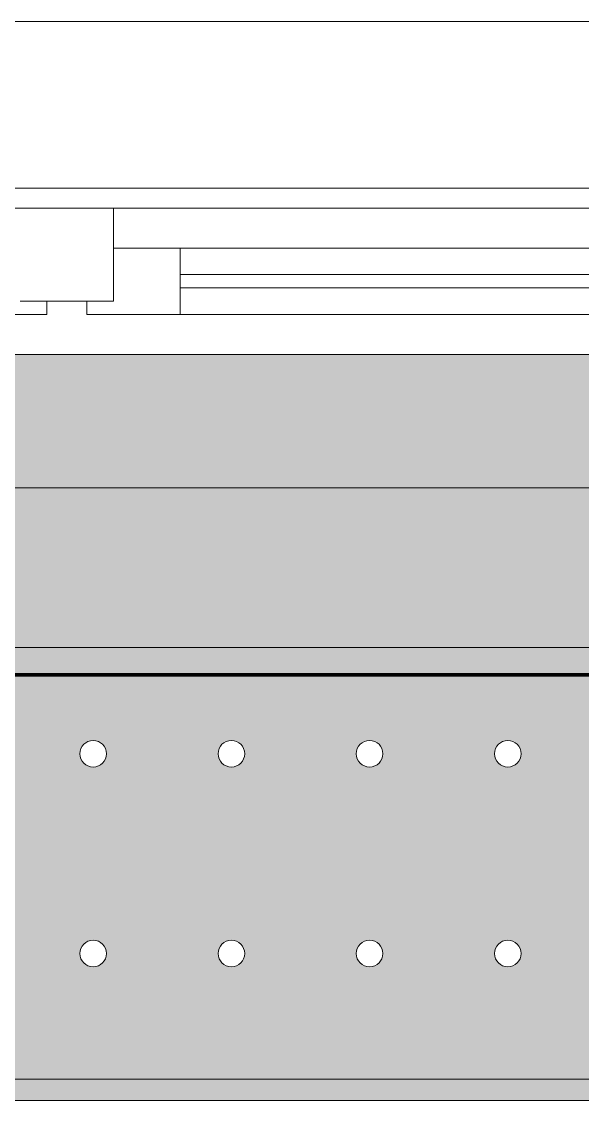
# Model space of a CAD drawing. Header units: millimetres. Extents: x 35144 to 233944, y -8553 to 29000.
# Drawn here: x 49961 to 50382, y 26540 to 27350 of the extents above; entities that cross this region are included whole.
import ezdxf

# ---------------------------------------------------------------- set-up
doc = ezdxf.new("R2010")
doc.units = ezdxf.units.MM
doc.linetypes.add('Осевая', pattern=[3175, 635, -476.25, 1587.5, -476.25])
for name, color, linetype, lineweight in [('A-GLAZ', 7, 'Continuous', 9), ('A-GLAZ-1', 7, 'Continuous', 13), ('Оси-2', 7, 'Осевая', 9)]:
    doc.layers.add(name, color=color, linetype=linetype, lineweight=lineweight)
for name, color, linetype, lineweight, true_color in [('A-WALL-1', 7, 'Continuous', 9, 0xc0c0c0), ('I-WALL-13', 7, 'Continuous', 53, 0xeaa7bf), ('I-WALL-7', 7, 'Continuous', 9, 0xcbc7bf), ('S-WALL-ANLY', 7, 'Continuous', 13, 0x008040), ('Знаки-1', 9, 'Continuous', 9, 0x808080), ('Знаки-2', 7, 'Continuous', 9, 0xc1bbaf), ('Знаки-4', 7, 'Continuous', 9, 0xaba79f), ('Знаки-5', 7, 'Continuous', 9, 0xd5cdbe), ('Знаки-6', 7, 'Continuous', 9, 0xd1cabb), ('Знаки-7', 7, 'Continuous', 9, 0xccc5b7), ('Знаки-8', 7, 'Continuous', 9, 0xd4ccbd)]:
    doc.layers.add(name, color=color, linetype=linetype, lineweight=lineweight, true_color=true_color)
doc.layers.add('Знаки-3', color=7, linetype='Continuous', lineweight=9, transparency=0.5)

# ---------------------------------------------------------------- blocks, each defined once
blk = doc.blocks.new('120_Окно_СКБ_2Ст - 120_Окно_СКБ_2Ст 2100х2400 _мал створка справа_-19092174-План отделки стен 1 этажа в осях 17-23')
at = {"layer": 'A-GLAZ'}
for p, q in [((1050, -5), (-1050, -5)), ((270, -55), (930, -55)), ((930, -65), (270, -65)), ((170, -75), (200, -75))]:
    blk.add_line(p, q, dxfattribs=at)
at = {"layer": 'A-GLAZ-1'}
for p, q in [((150, -5), (220, -5)), ((220, -5), (220, -75)), ((980, -35), (220, -35)), ((220, -35), (220, -75)), ((270, -85), (270, -35)), ((220, -75), (150, -75)), ((170, -75), (150, -75)), ((170, -85), (170, -75)), ((220, -75), (200, -75)), ((200, -75), (200, -85)), ((-1000, -85), (170, -85)), ((170, -85), (-1000, -85)), ((200, -85), (1000, -85)), ((1000, -85), (200, -85))]:
    blk.add_line(p, q, dxfattribs=at)
blk = doc.blocks.new('Зашивка радиатора_ с перфорацией М5 - Зашивка радиатора_ с перфорацией М14 _пищеблок_-32704472-План отделки стен 1 этажа в осях 17-23')
at = {"layer": 'Знаки-3'}
h = blk.add_hatch(color=256, dxfattribs=at)
h.paths.add_polyline_path([(966.91, -179.94), (1749, -178.78), (1749, 380), (-310, 380), (-310, -179.94), (874.14, -179.94)])
h.paths.add_polyline_path([(1546.25, -79.65), (1541.25, -78.31), (1537.59, -74.65), (1536.25, -69.65), (1537.59, -64.65), (1541.25, -60.98), (1546.25, -59.65), (1551.25, -60.98), (1554.91, -64.65), (1556.25, -69.65), (1554.91, -74.65), (1551.25, -78.31), (1548.84, -79.3)])
h.paths.add_polyline_path([(1442.5, -79.65), (1437.5, -78.31), (1433.84, -74.65), (1432.5, -69.65), (1433.84, -64.65), (1437.5, -60.98), (1442.5, -59.65), (1447.5, -60.98), (1451.16, -64.65), (1452.5, -69.65), (1451.16, -74.65), (1447.5, -78.31), (1445.09, -79.3)])
h.paths.add_polyline_path([(1650, -79.65), (1645, -78.31), (1641.34, -74.65), (1640, -69.65), (1641.34, -64.65), (1645, -60.98), (1650, -59.65), (1655, -60.98), (1658.66, -64.65), (1660, -69.65), (1658.66, -74.65), (1655, -78.31), (1652.59, -79.3)])
h.paths.add_polyline_path([(1131.25, -79.65), (1126.25, -78.31), (1122.59, -74.65), (1121.25, -69.65), (1122.59, -64.65), (1126.25, -60.98), (1131.25, -59.65), (1136.25, -60.98), (1139.91, -64.65), (1141.25, -69.65), (1139.91, -74.65), (1136.25, -78.31), (1133.84, -79.3)])
h.paths.add_polyline_path([(1027.5, -79.65), (1022.5, -78.31), (1018.84, -74.65), (1017.5, -69.65), (1018.84, -64.65), (1022.5, -60.98), (1027.5, -59.65), (1032.5, -60.98), (1036.16, -64.65), (1037.5, -69.65), (1036.16, -74.65), (1032.5, -78.31), (1030.09, -79.3)])
h.paths.add_polyline_path([(923.75, -79.65), (918.75, -78.31), (915.09, -74.65), (913.75, -69.65), (915.09, -64.65), (918.75, -60.98), (923.75, -59.65), (928.75, -60.98), (932.41, -64.65), (933.75, -69.65), (932.41, -74.65), (928.75, -78.31), (926.34, -79.3)])
h.paths.add_polyline_path([(820, -79.65), (815, -78.31), (811.34, -74.65), (810, -69.65), (811.34, -64.65), (815, -60.98), (820, -59.65), (825, -60.98), (828.66, -64.65), (830, -69.65), (828.66, -74.65), (825, -78.31), (822.59, -79.3)])
h.paths.add_polyline_path([(1338.75, -79.65), (1333.75, -78.31), (1330.09, -74.65), (1328.75, -69.65), (1330.09, -64.65), (1333.75, -60.98), (1338.75, -59.65), (1343.75, -60.98), (1347.41, -64.65), (1348.75, -69.65), (1347.41, -74.65), (1343.75, -78.31), (1341.34, -79.3)])
h.paths.add_polyline_path([(1235, -79.65), (1230, -78.31), (1226.34, -74.65), (1225, -69.65), (1226.34, -64.65), (1230, -60.98), (1235, -59.65), (1240, -60.98), (1243.66, -64.65), (1245, -69.65), (1243.66, -74.65), (1240, -78.31), (1237.59, -79.3)])
h.paths.add_polyline_path([(716.25, -79.65), (711.25, -78.31), (707.59, -74.65), (706.25, -69.65), (707.59, -64.65), (711.25, -60.98), (716.25, -59.65), (721.25, -60.98), (724.91, -64.65), (726.25, -69.65), (724.91, -74.65), (721.25, -78.31), (718.84, -79.3)])
h.paths.add_polyline_path([(93.75, -79.65), (88.75, -78.31), (85.09, -74.65), (83.75, -69.65), (85.09, -64.65), (88.75, -60.98), (93.75, -59.65), (98.75, -60.98), (102.41, -64.65), (103.75, -69.65), (102.41, -74.65), (98.75, -78.31), (96.34, -79.3)])
h.paths.add_polyline_path([(301.25, -79.65), (296.25, -78.31), (292.59, -74.65), (291.25, -69.65), (292.59, -64.65), (296.25, -60.98), (301.25, -59.65), (306.25, -60.98), (309.91, -64.65), (311.25, -69.65), (309.91, -74.65), (306.25, -78.31), (303.84, -79.3)])
h.paths.add_polyline_path([(405, -79.65), (400, -78.31), (396.34, -74.65), (395, -69.65), (396.34, -64.65), (400, -60.98), (405, -59.65), (410, -60.98), (413.66, -64.65), (415, -69.65), (413.66, -74.65), (410, -78.31), (407.59, -79.3)])
h.paths.add_polyline_path([(612.5, -79.65), (607.5, -78.31), (603.84, -74.65), (602.5, -69.65), (603.84, -64.65), (607.5, -60.98), (612.5, -59.65), (617.5, -60.98), (621.16, -64.65), (622.5, -69.65), (621.16, -74.65), (617.5, -78.31), (615.09, -79.3)])
h.paths.add_polyline_path([(508.75, -79.65), (503.06, -77.78), (500.09, -74.65), (498.75, -69.65), (500.09, -64.65), (503.75, -60.98), (508.75, -59.65), (513.75, -60.98), (517.41, -64.65), (518.75, -69.65), (517.41, -74.65), (513.75, -78.31), (511.34, -79.3)])
h.paths.add_polyline_path([(197.5, -79.65), (192.5, -78.31), (188.84, -74.65), (187.5, -69.65), (188.84, -64.65), (192.5, -60.98), (197.5, -59.65), (202.5, -60.98), (206.16, -64.65), (207.5, -69.65), (206.16, -74.65), (202.5, -78.31), (200.09, -79.3)])
h.paths.add_polyline_path([(-113.75, -79.65), (-118.75, -78.31), (-122.41, -74.65), (-123.75, -69.65), (-122.41, -64.65), (-118.75, -60.98), (-113.75, -59.65), (-108.75, -60.98), (-105.09, -64.65), (-103.75, -69.65), (-105.09, -74.65), (-108.75, -78.31), (-111.16, -79.3)])
h.paths.add_polyline_path([(-10, -79.65), (-15, -78.31), (-18.66, -74.65), (-20, -69.65), (-18.66, -64.65), (-15, -60.98), (-10, -59.65), (-5, -60.98), (-1.34, -64.65), (0, -69.65), (-1.34, -74.65), (-5, -78.31), (-7.41, -79.3)])
h.paths.add_polyline_path([(-217.5, -79.65), (-222.5, -78.31), (-226.16, -74.65), (-227.5, -69.65), (-226.16, -64.65), (-222.5, -60.98), (-217.5, -59.65), (-212.5, -60.98), (-208.84, -64.65), (-207.5, -69.65), (-208.84, -74.65), (-212.5, -78.31), (-214.91, -79.3)])
h.paths.add_polyline_path([(1442.5, 70.35), (1437.5, 71.69), (1433.84, 75.35), (1432.5, 80.35), (1433.84, 85.35), (1437.5, 89.02), (1442.5, 90.35), (1447.5, 89.02), (1451.16, 85.35), (1452.5, 80.35), (1451.16, 75.35), (1447.5, 71.69), (1445.09, 70.7)])
h.paths.add_polyline_path([(1338.75, 70.35), (1333.75, 71.69), (1330.09, 75.35), (1328.75, 80.35), (1330.09, 85.35), (1333.75, 89.02), (1338.75, 90.35), (1343.75, 89.02), (1347.41, 85.35), (1348.75, 80.35), (1347.41, 75.35), (1343.75, 71.69), (1341.34, 70.7)])
h.paths.add_polyline_path([(1235, 70.35), (1230, 71.69), (1226.34, 75.35), (1225, 80.35), (1226.34, 85.35), (1230, 89.02), (1235, 90.35), (1240, 89.02), (1243.66, 85.35), (1245, 80.35), (1243.66, 75.35), (1240, 71.69), (1237.59, 70.7)])
h.paths.add_polyline_path([(1650, 70.35), (1645, 71.69), (1641.34, 75.35), (1640, 80.35), (1641.34, 85.35), (1645, 89.02), (1650, 90.35), (1655, 89.02), (1658.66, 85.35), (1660, 80.35), (1658.66, 75.35), (1655, 71.69), (1652.59, 70.7)])
h.paths.add_polyline_path([(1546.25, 70.35), (1541.25, 71.69), (1537.59, 75.35), (1536.25, 80.35), (1537.59, 85.35), (1541.25, 89.02), (1546.25, 90.35), (1551.25, 89.02), (1554.91, 85.35), (1556.25, 80.35), (1554.91, 75.35), (1551.25, 71.69), (1548.84, 70.7)])
h.paths.add_polyline_path([(820, 70.35), (815, 71.69), (811.34, 75.35), (810, 80.35), (811.34, 85.35), (815, 89.02), (820, 90.35), (825, 89.02), (828.66, 85.35), (830, 80.35), (828.66, 75.35), (825, 71.69), (822.59, 70.7)])
h.paths.add_polyline_path([(1027.5, 70.35), (1022.5, 71.69), (1018.84, 75.35), (1017.5, 80.35), (1018.84, 85.35), (1022.5, 89.02), (1027.5, 90.35), (1032.5, 89.02), (1036.16, 85.35), (1037.5, 80.35), (1036.16, 75.35), (1032.5, 71.69), (1030.09, 70.7)])
h.paths.add_polyline_path([(923.75, 70.35), (918.75, 71.69), (915.09, 75.35), (913.75, 80.35), (915.09, 85.35), (918.75, 89.02), (923.75, 90.35), (928.75, 89.02), (932.41, 85.35), (933.75, 80.35), (932.41, 75.35), (928.75, 71.69), (926.34, 70.7)])
h.paths.add_polyline_path([(1131.25, 70.35), (1126.25, 71.69), (1122.59, 75.35), (1121.25, 80.35), (1122.59, 85.35), (1126.25, 89.02), (1131.25, 90.35), (1136.25, 89.02), (1139.91, 85.35), (1141.25, 80.35), (1139.91, 75.35), (1136.25, 71.69), (1133.84, 70.7)])
h.paths.add_polyline_path([(612.5, 70.35), (607.5, 71.69), (603.84, 75.35), (602.5, 80.35), (603.84, 85.35), (607.5, 89.02), (612.5, 90.35), (617.5, 89.02), (621.16, 85.35), (622.5, 80.35), (621.16, 75.35), (617.5, 71.69), (615.09, 70.7)])
h.paths.add_polyline_path([(716.25, 70.35), (711.25, 71.69), (707.59, 75.35), (706.25, 80.35), (707.59, 85.35), (711.25, 89.02), (716.25, 90.35), (721.25, 89.02), (724.91, 85.35), (726.25, 80.35), (724.91, 75.35), (721.25, 71.69), (718.84, 70.7)])
h.paths.add_polyline_path([(197.5, 70.35), (192.5, 71.69), (188.84, 75.35), (187.5, 80.35), (188.84, 85.35), (192.5, 89.02), (197.5, 90.35), (202.5, 89.02), (206.16, 85.35), (207.5, 80.35), (206.16, 75.35), (202.5, 71.69), (200.09, 70.7)])
h.paths.add_polyline_path([(508.75, 70.35), (503.06, 72.22), (500.09, 75.35), (498.75, 80.35), (500.09, 85.35), (503.75, 89.02), (508.75, 90.35), (513.75, 89.02), (517.41, 85.35), (518.75, 80.35), (517.41, 75.35), (513.75, 71.69), (511.34, 70.7)])
h.paths.add_polyline_path([(405, 70.35), (400, 71.69), (396.34, 75.35), (395, 80.35), (396.34, 85.35), (400, 89.02), (405, 90.35), (410, 89.02), (413.66, 85.35), (415, 80.35), (413.66, 75.35), (410, 71.69), (407.59, 70.7)])
h.paths.add_polyline_path([(301.25, 70.35), (296.25, 71.69), (292.59, 75.35), (291.25, 80.35), (292.59, 85.35), (296.25, 89.02), (301.25, 90.35), (306.25, 89.02), (309.91, 85.35), (311.25, 80.35), (309.91, 75.35), (306.25, 71.69), (303.84, 70.7)])
h.paths.add_polyline_path([(93.75, 70.35), (88.75, 71.69), (85.09, 75.35), (83.75, 80.35), (85.09, 85.35), (88.75, 89.02), (93.75, 90.35), (98.75, 89.02), (102.41, 85.35), (103.75, 80.35), (102.41, 75.35), (98.75, 71.69), (96.34, 70.7)])
h.paths.add_polyline_path([(-10, 70.35), (-15, 71.69), (-18.66, 75.35), (-20, 80.35), (-18.66, 85.35), (-15, 89.02), (-10, 90.35), (-5, 89.02), (-1.34, 85.35), (0, 80.35), (-1.34, 75.35), (-5, 71.69), (-7.41, 70.7)])
h.paths.add_polyline_path([(-217.5, 70.35), (-222.5, 71.69), (-226.16, 75.35), (-227.5, 80.35), (-226.16, 85.35), (-222.5, 89.02), (-217.5, 90.35), (-212.5, 89.02), (-208.84, 85.35), (-207.5, 80.35), (-208.84, 75.35), (-212.5, 71.69), (-214.91, 70.7)])
h.paths.add_polyline_path([(-113.75, 70.35), (-118.75, 71.69), (-122.41, 75.35), (-123.75, 80.35), (-122.41, 85.35), (-118.75, 89.02), (-113.75, 90.35), (-108.75, 89.02), (-105.09, 85.35), (-103.75, 80.35), (-105.09, 75.35), (-108.75, 71.69), (-111.16, 70.7)])
for points in [[(1748, -179.94), (1749, -178.78), (1748, -163.94), (-310, -163.94), (-310, -179.94), (1724, -179.94)], [(923.75, -179.94), (940, -179.94), (939.32, -163.94), (900, -163.94), (900.68, -179.94), (920, -179.94)], [(922.59, -179.94), (940, -179.94), (939.32, -163.94), (900, -163.94), (900.68, -179.94), (920, -179.94)], [(920, -179.94), (930, -179.94), (929.66, -163.94), (910, -163.94), (910.34, -179.94), (917.41, -179.94)], [(910, -179.94), (930, -179.94), (929.66, -163.94), (910, -163.94)], [(1012.93, -179.94), (1040, -179.94), (1039.32, -163.94), (1000, -163.94), (1000.68, -179.94), (1011.34, -179.94)], [(1000, -179.94), (1040, -179.94), (1039.32, -163.94), (1000, -163.94)], [(1020, -179.94), (1030, -179.94), (1029.66, -163.94), (1010, -163.94), (1010.34, -179.94), (1017.41, -179.94)], [(1012.93, -179.94), (1030, -179.94), (1029.66, -163.94), (1010, -163.94), (1010.34, -179.94), (1011.34, -179.94)], [(1120, -179.94), (1140, -179.94), (1139.32, -163.94), (1100, -163.94), (1100.68, -179.94), (1114.82, -179.94)], [(1125, -179.94), (1140, -179.94), (1139.32, -163.94), (1100, -163.94), (1100.68, -179.94), (1122.59, -179.94)], [(1129.66, -179.94), (1130, -179.94), (1129.66, -163.94), (1110, -163.94), (1110.34, -179.94), (1128.66, -179.94)], [(1129.66, -179.94), (1130, -179.94), (1129.66, -163.94), (1110, -163.94), (1110.34, -179.94), (1128.66, -179.94)], [(1200, -179.94), (1240, -179.94), (1239.32, -163.94), (1200, -163.94)], [(1225, -179.94), (1240, -179.94), (1239.32, -163.94), (1200, -163.94), (1200.68, -179.94), (1222.59, -179.94)], [(1210, -179.94), (1230, -179.94), (1229.66, -163.94), (1210, -163.94)], [(1210, -179.94), (1230, -179.94), (1229.66, -163.94), (1210, -163.94)]]:
    blk.add_hatch(color=256, dxfattribs=at).paths.add_polyline_path(points)
at = {"layer": 'Знаки-1'}
for p, q in [((1749, 380), (-310, 380)), ((-310, -179.94), (1749, -179.94))]:
    blk.add_line(p, q, dxfattribs=at)
for centre, start, end in [((923.75, 80.35), 0, 180), ((1027.5, 80.35), 0, 180), ((1131.25, 80.35), 0, 180), ((1235, 80.35), 0, 180), ((923.75, 80.35), 180, 360), ((1027.5, 80.35), 180, 0), ((1131.25, 80.35), 180, 360), ((1235, 80.35), 180, 0), ((923.75, -69.65), 0, 180), ((1027.5, -69.65), 0, 180), ((1131.25, -69.65), 0, 180), ((1235, -69.65), 0, 180), ((923.75, -69.65), 180, 0), ((1027.5, -69.65), 180, 0), ((1131.25, -69.65), 180, 0), ((1235, -69.65), 180, 0)]:
    blk.add_arc(centre, 10, start, end, dxfattribs=at)
at = {"layer": 'Знаки-2'}
for p, q in [((900, -163.94), (840, -163.94)), ((900, -163.94), (940, -163.94)), ((940, -163.94), (900, -163.94)), ((1000, -163.94), (940, -163.94)), ((1000, -163.94), (1010, -163.94)), ((1010, -163.94), (1000, -163.94)), ((1010, -163.94), (1012.93, -163.94)), ((1030, -163.94), (1010, -163.94)), ((1012.93, -163.94), (1022.59, -163.94)), ((1022.59, -163.94), (1029.66, -163.94)), ((1029.66, -163.94), (1030, -163.94)), ((1030, -163.94), (1040, -163.94)), ((1040, -163.94), (1030, -163.94)), ((1100, -163.94), (1040, -163.94)), ((1100, -163.94), (1140, -163.94)), ((1140, -163.94), (1100, -163.94)), ((1200, -163.94), (1140, -163.94)), ((1200, -163.94), (1240, -163.94)), ((1240, -163.94), (1200, -163.94)), ((1300, -163.94), (1240, -163.94)), ((840, -179.94), (900, -179.94)), ((900, -179.94), (940, -179.94)), ((940, -179.94), (900, -179.94)), ((940, -179.94), (1000, -179.94)), ((1000, -179.94), (1010, -179.94)), ((1010, -179.94), (1000, -179.94)), ((1010, -179.94), (1030, -179.94)), ((1030, -179.94), (1010, -179.94)), ((1030, -179.94), (1040, -179.94)), ((1040, -179.94), (1030, -179.94)), ((1040, -179.94), (1100, -179.94)), ((1100, -179.94), (1140, -179.94)), ((1140, -179.94), (1100, -179.94)), ((1140, -179.94), (1200, -179.94)), ((1200, -179.94), (1240, -179.94)), ((1240, -179.94), (1200, -179.94)), ((1240, -179.94), (1300, -179.94))]:
    blk.add_line(p, q, dxfattribs=at)
at = {"layer": 'Знаки-4'}
for p, q in [((-310, 380), (1749, 380)), ((-146.28, -163.94), (1700.94, -163.94)), ((1749, -179.94), (-310, -179.94)), ((1724, -179.94), (-286, -179.94))]:
    blk.add_line(p, q, dxfattribs=at)
for centre, start, end in [((923.75, 80.35), 0, 180), ((1027.5, 80.35), 0, 180), ((1131.25, 80.35), 0, 180), ((1235, 80.35), 0, 180), ((923.75, 80.35), 180, 360), ((1027.5, 80.35), 180, 360), ((1131.25, 80.35), 180, 360), ((1235, 80.35), 180, 0), ((923.75, -69.65), 0, 180), ((1027.5, -69.65), 0, 180), ((1131.25, -69.65), 0, 180), ((1235, -69.65), 0, 180), ((923.75, -69.65), 180, 360), ((1027.5, -69.65), 180, 360), ((1131.25, -69.65), 180, 360), ((1235, -69.65), 180, 360)]:
    blk.add_arc(centre, 10, start, end, dxfattribs=at)
at = {"layer": 'Знаки-5'}
for p, q in [((914.82, -163.94), (911.34, -163.94)), ((925, -163.94), (915, -163.94)), ((928.66, -163.94), (925.18, -163.94)), ((1014.82, -163.94), (1011.34, -163.94)), ((1025, -163.94), (1015, -163.94)), ((1028.66, -163.94), (1025.18, -163.94)), ((1114.82, -163.94), (1111.34, -163.94)), ((1125, -163.94), (1115, -163.94)), ((1128.66, -163.94), (1125.18, -163.94)), ((1214.82, -163.94), (1211.34, -163.94)), ((1225, -163.94), (1215, -163.94)), ((1228.66, -163.94), (1225.18, -163.94)), ((911.34, -179.94), (914.82, -179.94)), ((915, -179.94), (925, -179.94)), ((925.18, -179.94), (928.66, -179.94)), ((1011.34, -179.94), (1014.82, -179.94)), ((1015, -179.94), (1025, -179.94)), ((1025.18, -179.94), (1028.66, -179.94)), ((1111.34, -179.94), (1114.82, -179.94)), ((1115, -179.94), (1125, -179.94)), ((1125.18, -179.94), (1128.66, -179.94)), ((1211.34, -179.94), (1214.82, -179.94)), ((1215, -179.94), (1225, -179.94)), ((1225.18, -179.94), (1228.66, -179.94))]:
    blk.add_line(p, q, dxfattribs=at)
at = {"layer": 'Знаки-6'}
for p, q in [((910, -163.94), (900.68, -163.94)), ((911.28, -163.94), (914.82, -163.94)), ((914.82, -163.94), (911.28, -163.94)), ((915, -163.94), (920, -163.94)), ((925, -163.94), (915, -163.94)), ((920, -163.94), (925, -163.94)), ((925.18, -163.94), (928.72, -163.94)), ((928.72, -163.94), (925.18, -163.94)), ((939.32, -163.94), (930, -163.94)), ((1010, -163.94), (1000.68, -163.94)), ((1010, -163.94), (1012.93, -163.94)), ((1014.81, -163.94), (1010, -163.94)), ((1012.93, -163.94), (1014.81, -163.94)), ((1015, -163.94), (1025, -163.94)), ((1025, -163.94), (1015, -163.94)), ((1025.19, -163.94), (1030, -163.94)), ((1030, -163.94), (1025.19, -163.94)), ((1039.32, -163.94), (1030, -163.94)), ((1110, -163.94), (1100.68, -163.94)), ((1110, -163.94), (1110.34, -163.94)), ((1110.34, -163.94), (1110, -163.94)), ((1110.34, -163.94), (1111.34, -163.94)), ((1114.81, -163.94), (1110.34, -163.94)), ((1111.34, -163.94), (1112.93, -163.94)), ((1112.93, -163.94), (1114.81, -163.94)), ((1115, -163.94), (1120, -163.94)), ((1125, -163.94), (1115, -163.94)), ((1120, -163.94), (1125, -163.94)), ((1125.19, -163.94), (1130, -163.94)), ((1130, -163.94), (1125.19, -163.94)), ((1139.32, -163.94), (1130, -163.94)), ((1210, -163.94), (1200.68, -163.94)), ((1211.28, -163.94), (1214.82, -163.94)), ((1214.82, -163.94), (1211.28, -163.94)), ((1215, -163.94), (1225, -163.94)), ((1225, -163.94), (1215, -163.94)), ((1225.18, -163.94), (1228.72, -163.94)), ((1228.72, -163.94), (1225.18, -163.94)), ((1239.32, -163.94), (1230, -163.94)), ((900.68, -179.94), (910, -179.94)), ((911.28, -179.94), (914.82, -179.94)), ((914.82, -179.94), (911.28, -179.94)), ((915, -179.94), (925, -179.94)), ((925, -179.94), (915, -179.94)), ((925.18, -179.94), (928.72, -179.94)), ((928.72, -179.94), (925.18, -179.94)), ((930, -179.94), (939.32, -179.94)), ((1000.68, -179.94), (1010, -179.94)), ((1010, -179.94), (1011.34, -179.94)), ((1010.34, -179.94), (1010, -179.94)), ((1014.81, -179.94), (1010.34, -179.94)), ((1011.34, -179.94), (1014.81, -179.94)), ((1015, -179.94), (1025, -179.94)), ((1025, -179.94), (1015, -179.94)), ((1025.19, -179.94), (1030, -179.94)), ((1027.07, -179.94), (1025.19, -179.94)), ((1030, -179.94), (1027.07, -179.94)), ((1030, -179.94), (1039.32, -179.94)), ((1100.68, -179.94), (1110, -179.94)), ((1110, -179.94), (1114.81, -179.94)), ((1114.81, -179.94), (1110, -179.94)), ((1115, -179.94), (1120, -179.94)), ((1125, -179.94), (1115, -179.94)), ((1120, -179.94), (1125, -179.94)), ((1125.19, -179.94), (1127.07, -179.94)), ((1128.66, -179.94), (1125.19, -179.94)), ((1127.07, -179.94), (1130, -179.94)), ((1130, -179.94), (1128.66, -179.94)), ((1130, -179.94), (1139.32, -179.94)), ((1200.68, -179.94), (1210, -179.94)), ((1211.28, -179.94), (1214.82, -179.94)), ((1214.82, -179.94), (1211.28, -179.94)), ((1215, -179.94), (1225, -179.94)), ((1225, -179.94), (1215, -179.94)), ((1225.18, -179.94), (1228.72, -179.94)), ((1228.72, -179.94), (1225.18, -179.94)), ((1230, -179.94), (1239.32, -179.94))]:
    blk.add_line(p, q, dxfattribs=at)
at = {"layer": 'Знаки-7'}
for p, q in [((900, -163.94), (910, -163.94)), ((905.86, -163.94), (900, -163.94)), ((910, -163.94), (905.86, -163.94)), ((910, -163.94), (914.81, -163.94)), ((914.81, -163.94), (910, -163.94)), ((915, -163.94), (922.59, -163.94)), ((922.59, -163.94), (915, -163.94)), ((922.59, -163.94), (925, -163.94)), ((925, -163.94), (922.59, -163.94)), ((925.19, -163.94), (930, -163.94)), ((930, -163.94), (925.19, -163.94)), ((930, -163.94), (940, -163.94)), ((940, -163.94), (930, -163.94)), ((1000, -163.94), (1000.68, -163.94)), ((1000.68, -163.94), (1000, -163.94)), ((1000.68, -163.94), (1010, -163.94)), ((1010, -163.94), (1000.68, -163.94)), ((1011.28, -163.94), (1014.82, -163.94)), ((1014.82, -163.94), (1011.28, -163.94)), ((1015, -163.94), (1025, -163.94)), ((1025, -163.94), (1015, -163.94)), ((1025.18, -163.94), (1028.72, -163.94)), ((1028.72, -163.94), (1025.18, -163.94)), ((1030, -163.94), (1037.32, -163.94)), ((1034.14, -163.94), (1030, -163.94)), ((1040, -163.94), (1034.14, -163.94)), ((1037.32, -163.94), (1040, -163.94)), ((1100, -163.94), (1110, -163.94)), ((1110, -163.94), (1100, -163.94)), ((1110, -163.94), (1114.81, -163.94)), ((1114.81, -163.94), (1110, -163.94)), ((1115, -163.94), (1117.41, -163.94)), ((1117.41, -163.94), (1115, -163.94)), ((1117.41, -163.94), (1120, -163.94)), ((1125, -163.94), (1117.41, -163.94)), ((1120, -163.94), (1125, -163.94)), ((1125.19, -163.94), (1127.07, -163.94)), ((1128.66, -163.94), (1125.19, -163.94)), ((1127.07, -163.94), (1130, -163.94)), ((1130, -163.94), (1128.66, -163.94)), ((1130, -163.94), (1134.14, -163.94)), ((1140, -163.94), (1130, -163.94)), ((1134.14, -163.94), (1137.32, -163.94)), ((1137.32, -163.94), (1140, -163.94)), ((1200, -163.94), (1205.86, -163.94)), ((1210, -163.94), (1200, -163.94)), ((1205.86, -163.94), (1210, -163.94)), ((1210, -163.94), (1214.81, -163.94)), ((1210.34, -163.94), (1210, -163.94)), ((1211.34, -163.94), (1210.34, -163.94)), ((1214.81, -163.94), (1211.34, -163.94)), ((1215, -163.94), (1225, -163.94)), ((1220, -163.94), (1215, -163.94)), ((1225, -163.94), (1220, -163.94)), ((1225.19, -163.94), (1230, -163.94)), ((1228.66, -163.94), (1225.19, -163.94)), ((1230, -163.94), (1228.66, -163.94)), ((1230, -163.94), (1239.32, -163.94)), ((1234.14, -163.94), (1230, -163.94)), ((1240, -163.94), (1234.14, -163.94)), ((1239.32, -163.94), (1240, -163.94)), ((900, -179.94), (910, -179.94)), ((910, -179.94), (900, -179.94)), ((910, -179.94), (914.81, -179.94)), ((914.81, -179.94), (910, -179.94)), ((915, -179.94), (925, -179.94)), ((925, -179.94), (915, -179.94)), ((925.19, -179.94), (930, -179.94)), ((930, -179.94), (925.19, -179.94)), ((930, -179.94), (940, -179.94)), ((940, -179.94), (930, -179.94)), ((1000, -179.94), (1010, -179.94)), ((1005.86, -179.94), (1000, -179.94)), ((1010, -179.94), (1005.86, -179.94)), ((1011.28, -179.94), (1014.82, -179.94)), ((1014.82, -179.94), (1011.28, -179.94)), ((1015, -179.94), (1020, -179.94)), ((1020, -179.94), (1015, -179.94)), ((1020, -179.94), (1025, -179.94)), ((1025, -179.94), (1020, -179.94)), ((1025.18, -179.94), (1028.72, -179.94)), ((1028.72, -179.94), (1025.18, -179.94)), ((1030, -179.94), (1040, -179.94)), ((1040, -179.94), (1030, -179.94)), ((1100, -179.94), (1110, -179.94)), ((1110, -179.94), (1100, -179.94)), ((1110, -179.94), (1111.34, -179.94)), ((1114.81, -179.94), (1110, -179.94)), ((1111.34, -179.94), (1112.93, -179.94)), ((1112.93, -179.94), (1114.81, -179.94)), ((1115, -179.94), (1125, -179.94)), ((1125, -179.94), (1115, -179.94)), ((1125.19, -179.94), (1130, -179.94)), ((1130, -179.94), (1125.19, -179.94)), ((1130, -179.94), (1140, -179.94)), ((1140, -179.94), (1130, -179.94)), ((1200, -179.94), (1210, -179.94)), ((1210, -179.94), (1200, -179.94)), ((1210, -179.94), (1214.81, -179.94)), ((1214.81, -179.94), (1210, -179.94)), ((1215, -179.94), (1225, -179.94)), ((1225, -179.94), (1215, -179.94)), ((1225.19, -179.94), (1230, -179.94)), ((1230, -179.94), (1225.19, -179.94)), ((1230, -179.94), (1240, -179.94)), ((1240, -179.94), (1230, -179.94))]:
    blk.add_line(p, q, dxfattribs=at)
at = {"layer": 'Знаки-8'}
for p, q in [((910, -163.94), (910.34, -163.94)), ((914.81, -163.94), (910, -163.94)), ((910.34, -163.94), (914.81, -163.94)), ((915, -163.94), (920, -163.94)), ((925, -163.94), (915, -163.94)), ((920, -163.94), (925, -163.94)), ((925.19, -163.94), (930, -163.94)), ((930, -163.94), (925.19, -163.94)), ((1011.28, -163.94), (1014.82, -163.94)), ((1014.82, -163.94), (1011.28, -163.94)), ((1015, -163.94), (1025, -163.94)), ((1025, -163.94), (1015, -163.94)), ((1025.18, -163.94), (1028.72, -163.94)), ((1028.72, -163.94), (1025.18, -163.94)), ((1111.28, -163.94), (1114.82, -163.94)), ((1114.82, -163.94), (1111.28, -163.94)), ((1115, -163.94), (1125, -163.94)), ((1125, -163.94), (1115, -163.94)), ((1125.18, -163.94), (1128.72, -163.94)), ((1128.72, -163.94), (1125.18, -163.94)), ((1210, -163.94), (1214.81, -163.94)), ((1214.81, -163.94), (1210, -163.94)), ((1215, -163.94), (1220, -163.94)), ((1220, -163.94), (1215, -163.94)), ((1220, -163.94), (1225, -163.94)), ((1225, -163.94), (1220, -163.94)), ((1225.19, -163.94), (1228.66, -163.94)), ((1230, -163.94), (1225.19, -163.94)), ((1228.66, -163.94), (1230, -163.94)), ((910, -179.94), (914.81, -179.94)), ((914.81, -179.94), (910, -179.94)), ((915, -179.94), (925, -179.94)), ((925, -179.94), (915, -179.94)), ((925.19, -179.94), (930, -179.94)), ((930, -179.94), (925.19, -179.94)), ((1011.28, -179.94), (1014.82, -179.94)), ((1014.82, -179.94), (1011.28, -179.94)), ((1015, -179.94), (1025, -179.94)), ((1025, -179.94), (1015, -179.94)), ((1025.18, -179.94), (1028.72, -179.94)), ((1028.72, -179.94), (1025.18, -179.94)), ((1111.28, -179.94), (1114.82, -179.94)), ((1114.82, -179.94), (1111.28, -179.94)), ((1115, -179.94), (1125, -179.94)), ((1125, -179.94), (1115, -179.94)), ((1125.18, -179.94), (1128.72, -179.94)), ((1128.72, -179.94), (1125.18, -179.94)), ((1210, -179.94), (1214.81, -179.94)), ((1214.81, -179.94), (1210, -179.94)), ((1215, -179.94), (1225, -179.94)), ((1225, -179.94), (1215, -179.94)), ((1225.19, -179.94), (1230, -179.94)), ((1230, -179.94), (1225.19, -179.94))]:
    blk.add_line(p, q, dxfattribs=at)

msp = doc.modelspace()

# ---------------------------------------------------------------- linework, layer by layer
at = {"layer": 'A-WALL-1'}
msp.add_line((42160, 27350), (50860, 27350), dxfattribs=at)
at = {"layer": 'I-WALL-13'}
for p, q in [((48851.9, 26860), (50768.01, 26860)), ((50767.71, 26859), (48851.9, 26859))]:
    msp.add_line(p, q, dxfattribs=at)
at = {"layer": 'I-WALL-7'}
msp.add_line((50774.09, 26880), (48851.9, 26880), dxfattribs=at)
at = {"layer": 'S-WALL-ANLY'}
msp.add_line((48760, 27225), (50860, 27225), dxfattribs=at)
at = {"layer": 'Оси-2'}
msp.add_line((38443.67, 27000), (82200, 27000), dxfattribs=at)

# ---------------------------------------------------------------- block references
at = {"layer": 'A-GLAZ'}
msp.add_blockref('120_Окно_СКБ_2Ст - 120_Окно_СКБ_2Ст 2100х2400 _мал створка справа_-19092174-План отделки стен 1 этажа в осях 17-23', (49810, 27215), dxfattribs=at)
at = {"layer": 'Знаки-7'}
msp.add_blockref('Зашивка радиатора_ с перфорацией М5 - Зашивка радиатора_ с перфорацией М14 _пищеблок_-32704472-План отделки стен 1 этажа в осях 17-23', (49091, 26720), dxfattribs=at)

doc.saveas('drawing.dxf')
